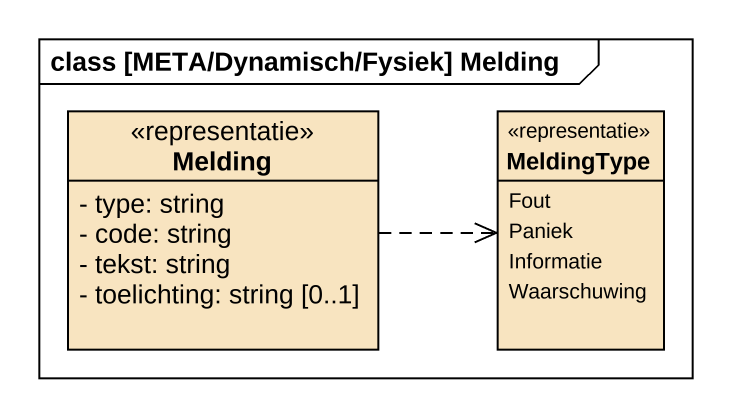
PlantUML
@startuml
mainframe class [META/Dynamisch/Fysiek] Melding
hide circle
hide empty members
skinparam classAttributeIconSize 0
class Melding <<representatie>> #F8E4C0 {
  - type: string
  - code: string
  - tekst: string
  - toelichting: string [0..1]
}
enum MeldingType <<representatie>> #F8E4C0 {
  Fout
  Paniek
  Informatie
  Waarschuwing
}
Melding .right.> MeldingType
@enduml
